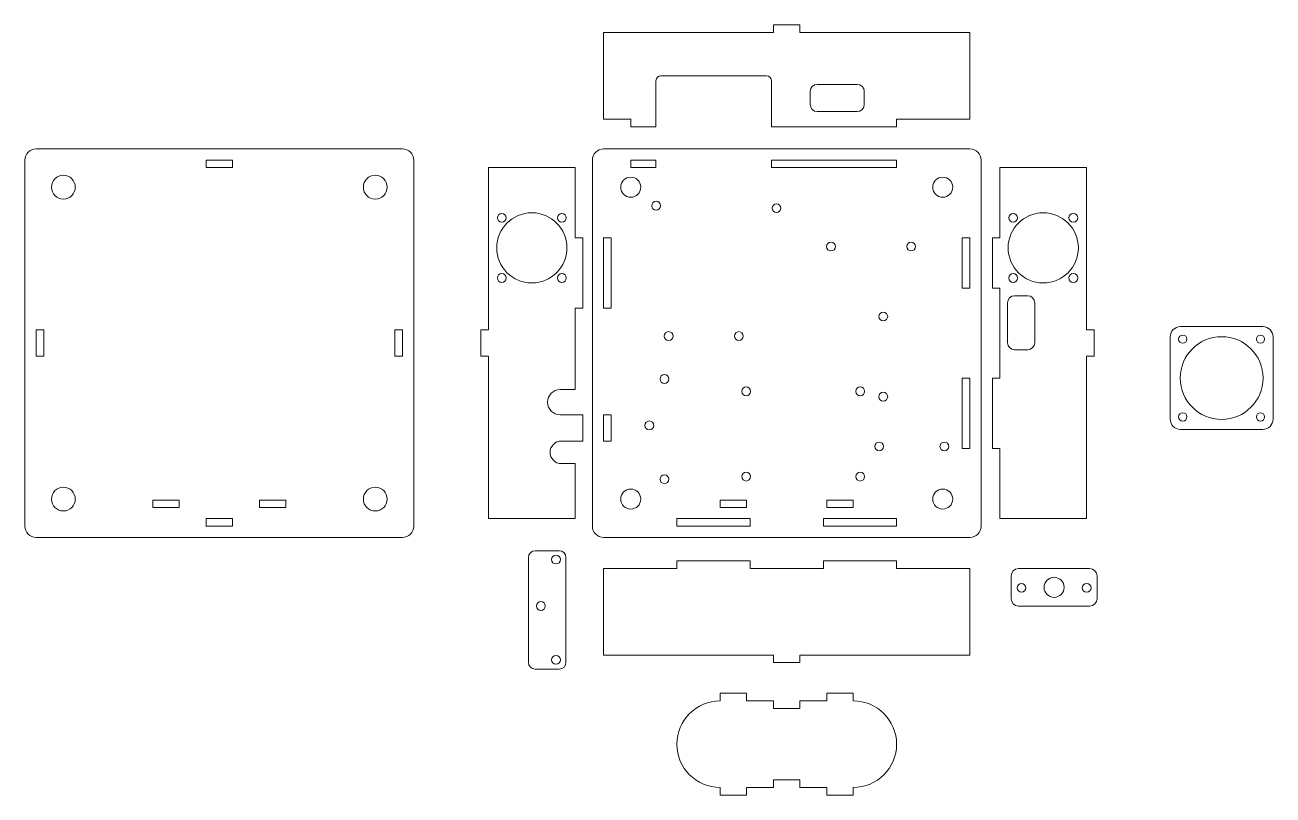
# Model space of a CAD drawing. Header units: millimetres. Extents: x -249 to 249, y -154 to 154.
import ezdxf

# ---------------------------------------------------------------- set-up
doc = ezdxf.new("R2010")
doc.units = ezdxf.units.MM
doc.header["$MEASUREMENT"] = 0
doc.layers.add('layer 1', color=7, linetype='Continuous')

msp = doc.modelspace()

# ---------------------------------------------------------------- linework, layer by layer
at = {"layer": 'layer 1', "lineweight": 18}
for points, knots in [([(49.6687, 150.5672), (49.6687, 150.5672), (49.6687, 153.5672), (49.6687, 153.5672), (49.6687, 153.5672), (49.6687, 153.5672), (60.1687, 153.5672), (60.1687, 153.5672), (60.1687, 153.5672), (60.1687, 153.5672), (60.1687, 150.5672), (60.1687, 150.5672), (60.1687, 150.5672), (60.1687, 150.5672), (127.9187, 150.5672), (127.9187, 150.5672), (127.9187, 150.5672), (127.9187, 150.5672), (127.9187, 116.0007), (127.9187, 116.0007), (127.9187, 116.0007), (127.9187, 116.0007), (98.7187, 116.0007), (98.7187, 116.0007), (98.7187, 116.0007), (98.7187, 116.0007), (98.7187, 113.0007), (98.7187, 113.0007), (98.7187, 113.0007), (98.7187, 113.0007), (48.8219, 113.0007), (48.8219, 113.0007), (48.8219, 113.0007), (48.8219, 113.0007), (48.8219, 116.0007), (48.8219, 116.0007), (48.8219, 116.0007), (48.8219, 116.0007), (48.8219, 131.3154), (48.8219, 131.3154), (48.8219, 131.3154), (48.8219, 132.4151), (47.922, 133.3153), (46.822, 133.3153), (46.822, 133.3153), (46.822, 133.3153), (4.7842, 133.3153), (4.7842, 133.3153), (4.7842, 133.3153), (3.6842, 133.3153), (2.7843, 132.4154), (2.7843, 131.3154), (2.7843, 131.3154), (2.7843, 131.3154), (2.7843, 116.0007), (2.7843, 116.0007), (2.7843, 116.0007), (2.7843, 116.0007), (2.7843, 113.0007), (2.7843, 113.0007), (2.7843, 113.0007), (2.7843, 113.0007), (-7.2759, 113.0007), (-7.2759, 113.0007), (-7.2759, 113.0007), (-7.2759, 113.0007), (-7.2759, 116.0007), (-7.2759, 116.0007), (-7.2759, 116.0007), (-7.2759, 116.0007), (-18.0813, 116.0007), (-18.0813, 116.0007), (-18.0813, 116.0007), (-18.0813, 116.0007), (-18.0813, 150.5672), (-18.0813, 150.5672), (-18.0813, 150.5672), (-18.0813, 150.5672), (49.6687, 150.5672), (49.6687, 150.5672)], [0, 0, 0, 0, 0.04761905, 0.04761905, 0.04761905, 0.04761905, 0.0952381, 0.0952381, 0.0952381, 0.0952381, 0.14285714, 0.14285714, 0.14285714, 0.14285714, 0.19047619, 0.19047619, 0.19047619, 0.19047619, 0.23809524, 0.23809524, 0.23809524, 0.23809524, 0.28571429, 0.28571429, 0.28571429, 0.28571429, 0.33333333, 0.33333333, 0.33333333, 0.33333333, 0.38095238, 0.38095238, 0.38095238, 0.38095238, 0.42857143, 0.42857143, 0.42857143, 0.42857143, 0.47619048, 0.47619048, 0.47619048, 0.47619048, 0.52380952, 0.52380952, 0.52380952, 0.52380952, 0.57142857, 0.57142857, 0.57142857, 0.57142857, 0.61904762, 0.61904762, 0.61904762, 0.61904762, 0.66666667, 0.66666667, 0.66666667, 0.66666667, 0.71428571, 0.71428571, 0.71428571, 0.71428571, 0.76190476, 0.76190476, 0.76190476, 0.76190476, 0.80952381, 0.80952381, 0.80952381, 0.80952381, 0.85714286, 0.85714286, 0.85714286, 0.85714286, 0.9047619, 0.9047619, 0.9047619, 0.9047619, 1, 1, 1, 1]), ([(67.0834, 129.8776), (67.0834, 129.8776), (83.0324, 129.8776), (83.0324, 129.8776), (83.0324, 129.8776), (84.5643, 129.8776), (85.8175, 128.6244), (85.8175, 127.0926), (85.8175, 127.0926), (85.8175, 127.0926), (85.8175, 121.8142), (85.8175, 121.8142), (85.8175, 121.8142), (85.8175, 120.2824), (84.5643, 119.0292), (83.0324, 119.0292), (83.0324, 119.0292), (83.0324, 119.0292), (67.0834, 119.0292), (67.0834, 119.0292), (67.0834, 119.0292), (65.5515, 119.0292), (64.2983, 120.2824), (64.2983, 121.8142), (64.2983, 121.8142), (64.2983, 121.8142), (64.2983, 127.0926), (64.2983, 127.0926), (64.2983, 127.0926), (64.2983, 128.6244), (65.5515, 129.8776), (67.0834, 129.8776)], [0, 0, 0, 0, 0.11111111, 0.11111111, 0.11111111, 0.11111111, 0.22222222, 0.22222222, 0.22222222, 0.22222222, 0.33333333, 0.33333333, 0.33333333, 0.33333333, 0.44444444, 0.44444444, 0.44444444, 0.44444444, 0.55555556, 0.55555556, 0.55555556, 0.55555556, 0.66666667, 0.66666667, 0.66666667, 0.66666667, 0.77777778, 0.77777778, 0.77777778, 0.77777778, 1, 1, 1, 1]), ([(-244.3319, 104.1658), (-244.3319, 104.1658), (-98.3317, 104.1658), (-98.3317, 104.1658), (-98.3317, 104.1658), (-95.8567, 104.1658), (-93.8318, 102.1409), (-93.8318, 99.6659), (-93.8318, 99.6659), (-93.8318, 39.0612), (-93.8318, 15.933), (-93.8318, -46.3343), (-93.8318, -46.3343), (-93.8318, -48.8093), (-95.8567, -50.8342), (-98.3317, -50.8342), (-98.3317, -50.8342), (-98.3317, -50.8342), (-244.3319, -50.8342), (-244.3319, -50.8342), (-244.3319, -50.8342), (-246.8069, -50.8342), (-248.8318, -48.8093), (-248.8318, -46.3343), (-248.8318, -46.3343), (-248.8318, -46.3343), (-248.8318, 99.6659), (-248.8318, 99.6659), (-248.8318, 99.6659), (-248.8318, 102.1409), (-246.8069, 104.1658), (-244.3319, 104.1658)], [0, 0, 0, 0, 0.11111111, 0.11111111, 0.11111111, 0.11111111, 0.22222222, 0.22222222, 0.22222222, 0.22222222, 0.33333333, 0.33333333, 0.33333333, 0.33333333, 0.44444444, 0.44444444, 0.44444444, 0.44444444, 0.55555556, 0.55555556, 0.55555556, 0.55555556, 0.66666667, 0.66666667, 0.66666667, 0.66666667, 0.77777778, 0.77777778, 0.77777778, 0.77777778, 1, 1, 1, 1]), ([(-176.5818, 99.6658), (-176.5818, 99.6658), (-166.0818, 99.6658), (-166.0818, 99.6658), (-166.0818, 99.6658), (-166.0818, 99.6658), (-166.0818, 96.6658), (-166.0818, 96.6658), (-166.0818, 96.6658), (-166.0818, 96.6658), (-176.5818, 96.6658), (-176.5818, 96.6658), (-176.5818, 96.6658), (-176.5818, 96.6658), (-176.5818, 99.6658), (-176.5818, 99.6658)], [0, 0, 0, 0, 0.2, 0.2, 0.2, 0.2, 0.4, 0.4, 0.4, 0.4, 0.6, 0.6, 0.6, 0.6, 1, 1, 1, 1]), ([(-64.0086, -43.3342), (-64.0086, -43.3342), (-64.0086, 21.4158), (-64.0086, 21.4158), (-64.0086, 21.4158), (-64.0086, 21.4158), (-67.0086, 21.4158), (-67.0086, 21.4158), (-67.0086, 21.4158), (-67.0086, 21.4158), (-67.0086, 31.9158), (-67.0086, 31.9158), (-67.0086, 31.9158), (-67.0086, 31.9158), (-64.0086, 31.9158), (-64.0086, 31.9158), (-64.0086, 31.9158), (-64.0086, 31.9158), (-64.0086, 96.6658), (-64.0086, 96.6658), (-64.0086, 96.6658), (-64.0086, 96.6658), (-29.4421, 96.6658), (-29.4421, 96.6658), (-29.4421, 96.6658), (-29.4421, 96.6658), (-29.4421, 68.6658), (-29.4421, 68.6658), (-29.4421, 68.6658), (-29.4421, 68.6658), (-26.4421, 68.6658), (-26.4421, 68.6658), (-26.4421, 68.6658), (-26.4421, 68.6658), (-26.4421, 40.6658), (-26.4421, 40.6658), (-26.4421, 40.6658), (-26.4421, 40.6658), (-29.4421, 40.6658), (-29.4421, 40.6658), (-29.4421, 40.6658), (-29.4421, 40.6658), (-29.4421, 8.1172), (-29.4421, 8.1172), (-29.4421, 8.1172), (-29.4421, 8.1172), (-35.442, 8.1172), (-35.442, 8.1172), (-35.442, 8.1172), (-38.1921, 8.1172), (-40.4421, 5.8672), (-40.4421, 3.1172), (-40.4421, 3.1172), (-40.4421, 3.1172), (-40.4421, 3.1172), (-40.4421, 3.1172), (-40.4421, 3.1172), (-40.4421, 0.3672), (-38.192, -1.8828), (-35.442, -1.8828), (-35.442, -1.8828), (-35.442, -1.8828), (-29.4421, -1.8828), (-29.4421, -1.8828), (-29.4421, -1.8828), (-29.4421, -1.8828), (-26.4421, -1.8828), (-26.4421, -1.8828), (-26.4421, -1.8828), (-26.4421, -1.8828), (-26.4421, -12.3828), (-26.4421, -12.3828), (-26.4421, -12.3828), (-26.4421, -12.3828), (-29.4421, -12.3828), (-29.4421, -12.3828), (-29.4421, -12.3828), (-29.4421, -12.3828), (-34.9422, -12.3828), (-34.9422, -12.3828), (-34.9422, -12.3828), (-37.4171, -12.3828), (-39.4421, -14.4077), (-39.4421, -16.8827), (-39.4421, -16.8827), (-39.4421, -16.8827), (-39.4421, -16.8829), (-39.4421, -16.8829), (-39.4421, -16.8829), (-39.4421, -19.3579), (-37.417, -21.3828), (-34.9422, -21.3828), (-34.9422, -21.3828), (-34.9422, -21.3828), (-29.4421, -21.3828), (-29.4421, -21.3828), (-29.4421, -21.3828), (-29.4421, -21.3828), (-29.4421, -43.3342), (-29.4421, -43.3342), (-29.4421, -43.3342), (-29.4421, -43.3342), (-64.0086, -43.3342), (-64.0086, -43.3342)], [0, 0, 0, 0, 0.03703704, 0.03703704, 0.03703704, 0.03703704, 0.07407407, 0.07407407, 0.07407407, 0.07407407, 0.11111111, 0.11111111, 0.11111111, 0.11111111, 0.14814815, 0.14814815, 0.14814815, 0.14814815, 0.18518519, 0.18518519, 0.18518519, 0.18518519, 0.22222222, 0.22222222, 0.22222222, 0.22222222, 0.25925926, 0.25925926, 0.25925926, 0.25925926, 0.2962963, 0.2962963, 0.2962963, 0.2962963, 0.33333333, 0.33333333, 0.33333333, 0.33333333, 0.37037037, 0.37037037, 0.37037037, 0.37037037, 0.40740741, 0.40740741, 0.40740741, 0.40740741, 0.44444444, 0.44444444, 0.44444444, 0.44444444, 0.48148148, 0.48148148, 0.48148148, 0.48148148, 0.51851852, 0.51851852, 0.51851852, 0.51851852, 0.55555556, 0.55555556, 0.55555556, 0.55555556, 0.59259259, 0.59259259, 0.59259259, 0.59259259, 0.62962963, 0.62962963, 0.62962963, 0.62962963, 0.66666667, 0.66666667, 0.66666667, 0.66666667, 0.7037037, 0.7037037, 0.7037037, 0.7037037, 0.74074074, 0.74074074, 0.74074074, 0.74074074, 0.77777778, 0.77777778, 0.77777778, 0.77777778, 0.81481481, 0.81481481, 0.81481481, 0.81481481, 0.85185185, 0.85185185, 0.85185185, 0.85185185, 0.88888889, 0.88888889, 0.88888889, 0.88888889, 0.92592593, 0.92592593, 0.92592593, 0.92592593, 1, 1, 1, 1]), ([(177.4809, 31.9158), (177.4809, 31.9158), (177.4809, 21.4158), (177.4809, 21.4158), (177.4809, 21.4158), (177.4809, 21.4158), (174.4809, 21.4158), (174.4809, 21.4158), (174.4809, 21.4158), (174.4809, 21.4158), (174.4809, -43.3342), (174.4809, -43.3342), (174.4809, -43.3342), (174.4809, -43.3342), (139.9144, -43.3342), (139.9144, -43.3342), (139.9144, -43.3342), (139.9144, -43.3342), (139.9144, -15.3342), (139.9144, -15.3342), (139.9144, -15.3342), (139.9144, -15.3342), (136.9144, -15.3342), (136.9144, -15.3342), (136.9144, -15.3342), (136.9144, -15.3342), (136.9144, 12.6658), (136.9144, 12.6658), (136.9144, 12.6658), (136.9144, 12.6658), (139.9144, 12.6658), (139.9144, 12.6658), (139.9144, 12.6658), (139.9144, 12.6658), (139.9144, 48.6495), (139.9144, 48.6495), (139.9144, 48.6495), (139.9144, 48.6495), (136.9144, 48.6495), (136.9144, 48.6495), (136.9144, 48.6495), (136.9144, 48.6495), (136.9144, 68.6658), (136.9144, 68.6658), (136.9144, 68.6658), (136.9144, 68.6658), (139.9144, 68.6658), (139.9144, 68.6658), (139.9144, 68.6658), (139.9144, 68.6658), (139.9144, 96.6658), (139.9144, 96.6658), (139.9144, 96.6658), (139.9144, 96.6658), (174.4809, 96.6658), (174.4809, 96.6658), (174.4809, 96.6658), (174.4809, 96.6658), (174.4809, 31.9158), (174.4809, 31.9158), (174.4809, 31.9158), (174.4809, 31.9158), (177.4809, 31.9158), (177.4809, 31.9158)], [0, 0, 0, 0, 0.05882353, 0.05882353, 0.05882353, 0.05882353, 0.11764706, 0.11764706, 0.11764706, 0.11764706, 0.17647059, 0.17647059, 0.17647059, 0.17647059, 0.23529412, 0.23529412, 0.23529412, 0.23529412, 0.29411765, 0.29411765, 0.29411765, 0.29411765, 0.35294118, 0.35294118, 0.35294118, 0.35294118, 0.41176471, 0.41176471, 0.41176471, 0.41176471, 0.47058824, 0.47058824, 0.47058824, 0.47058824, 0.52941176, 0.52941176, 0.52941176, 0.52941176, 0.58823529, 0.58823529, 0.58823529, 0.58823529, 0.64705882, 0.64705882, 0.64705882, 0.64705882, 0.70588235, 0.70588235, 0.70588235, 0.70588235, 0.76470588, 0.76470588, 0.76470588, 0.76470588, 0.82352941, 0.82352941, 0.82352941, 0.82352941, 0.88235294, 0.88235294, 0.88235294, 0.88235294, 1, 1, 1, 1]), ([(-233.5264, 84.1107), (-230.9031, 84.1106), (-228.7765, 86.2371), (-228.7765, 88.8604), (-228.7765, 88.8604), (-228.7762, 91.4839), (-230.903, 93.6104), (-233.5264, 93.6103), (-233.5264, 93.6103), (-236.1497, 93.6104), (-238.2763, 91.4838), (-238.2762, 88.8605), (-238.2762, 88.8605), (-238.2763, 86.2371), (-236.1497, 84.1106), (-233.5264, 84.1107)], [0, 0, 0, 0, 0.2, 0.2, 0.2, 0.2, 0.4, 0.4, 0.4, 0.4, 0.6, 0.6, 0.6, 0.6, 1, 1, 1, 1]), ([(-109.1372, 84.1107), (-106.5139, 84.1106), (-104.3873, 86.2371), (-104.3873, 88.8604), (-104.3873, 88.8604), (-104.387, 91.4839), (-106.5138, 93.6104), (-109.1372, 93.6103), (-109.1372, 93.6103), (-111.7605, 93.6104), (-113.8871, 91.4838), (-113.887, 88.8605), (-113.887, 88.8605), (-113.8871, 86.2371), (-111.7605, 84.1106), (-109.1372, 84.1107)], [0, 0, 0, 0, 0.2, 0.2, 0.2, 0.2, 0.4, 0.4, 0.4, 0.4, 0.6, 0.6, 0.6, 0.6, 1, 1, 1, 1]), ([(-46.7253, 78.6597), (-38.9933, 78.6597), (-32.7253, 72.3917), (-32.7253, 64.6597), (-32.7253, 64.6597), (-32.7253, 56.9277), (-38.9933, 50.6597), (-46.7253, 50.6597), (-46.7253, 50.6597), (-54.4573, 50.6597), (-60.7253, 56.9277), (-60.7253, 64.6597), (-60.7253, 64.6597), (-60.7253, 72.3917), (-54.4573, 78.6597), (-46.7253, 78.6597)], [0, 0, 0, 0, 0.2, 0.2, 0.2, 0.2, 0.4, 0.4, 0.4, 0.4, 0.6, 0.6, 0.6, 0.6, 1, 1, 1, 1]), ([(-58.7253, 78.4097), (-59.6918, 78.4097), (-60.4753, 77.6262), (-60.4753, 76.6597), (-60.4753, 76.6597), (-60.4753, 75.6932), (-59.6918, 74.9097), (-58.7253, 74.9097), (-58.7253, 74.9097), (-57.7588, 74.9097), (-56.9753, 75.6932), (-56.9753, 76.6597), (-56.9753, 76.6597), (-56.9753, 77.6262), (-57.7588, 78.4097), (-58.7253, 78.4097)], [0, 0, 0, 0, 0.2, 0.2, 0.2, 0.2, 0.4, 0.4, 0.4, 0.4, 0.6, 0.6, 0.6, 0.6, 1, 1, 1, 1]), ([(-34.7253, 78.4097), (-35.6918, 78.4097), (-36.4753, 77.6262), (-36.4753, 76.6597), (-36.4753, 76.6597), (-36.4753, 75.6932), (-35.6918, 74.9097), (-34.7253, 74.9097), (-34.7253, 74.9097), (-33.7588, 74.9097), (-32.9753, 75.6932), (-32.9753, 76.6597), (-32.9753, 76.6597), (-32.9753, 77.6262), (-33.7588, 78.4097), (-34.7253, 78.4097)], [0, 0, 0, 0, 0.2, 0.2, 0.2, 0.2, 0.4, 0.4, 0.4, 0.4, 0.6, 0.6, 0.6, 0.6, 1, 1, 1, 1]), ([(157.1976, 78.6597), (164.9296, 78.6597), (171.1976, 72.3917), (171.1976, 64.6597), (171.1976, 64.6597), (171.1976, 56.9277), (164.9296, 50.6597), (157.1976, 50.6597), (157.1976, 50.6597), (149.4656, 50.6597), (143.1976, 56.9277), (143.1976, 64.6597), (143.1976, 64.6597), (143.1976, 72.3917), (149.4656, 78.6597), (157.1976, 78.6597)], [0, 0, 0, 0, 0.2, 0.2, 0.2, 0.2, 0.4, 0.4, 0.4, 0.4, 0.6, 0.6, 0.6, 0.6, 1, 1, 1, 1]), ([(145.1976, 78.4097), (144.2311, 78.4097), (143.4476, 77.6262), (143.4476, 76.6597), (143.4476, 76.6597), (143.4476, 75.6932), (144.2311, 74.9097), (145.1976, 74.9097), (145.1976, 74.9097), (146.1641, 74.9097), (146.9476, 75.6932), (146.9476, 76.6597), (146.9476, 76.6597), (146.9476, 77.6262), (146.1641, 78.4097), (145.1976, 78.4097)], [0, 0, 0, 0, 0.2, 0.2, 0.2, 0.2, 0.4, 0.4, 0.4, 0.4, 0.6, 0.6, 0.6, 0.6, 1, 1, 1, 1]), ([(169.1976, 78.4097), (168.2311, 78.4097), (167.4476, 77.6262), (167.4476, 76.6597), (167.4476, 76.6597), (167.4476, 75.6932), (168.2311, 74.9097), (169.1976, 74.9097), (169.1976, 74.9097), (170.1641, 74.9097), (170.9476, 75.6932), (170.9476, 76.6597), (170.9476, 76.6597), (170.9476, 77.6262), (170.1641, 78.4097), (169.1976, 78.4097)], [0, 0, 0, 0, 0.2, 0.2, 0.2, 0.2, 0.4, 0.4, 0.4, 0.4, 0.6, 0.6, 0.6, 0.6, 1, 1, 1, 1]), ([(-58.7253, 54.4097), (-59.6918, 54.4097), (-60.4753, 53.6262), (-60.4753, 52.6597), (-60.4753, 52.6597), (-60.4753, 51.6932), (-59.6918, 50.9097), (-58.7253, 50.9097), (-58.7253, 50.9097), (-57.7588, 50.9097), (-56.9753, 51.6932), (-56.9753, 52.6597), (-56.9753, 52.6597), (-56.9753, 53.6262), (-57.7588, 54.4097), (-58.7253, 54.4097)], [0, 0, 0, 0, 0.2, 0.2, 0.2, 0.2, 0.4, 0.4, 0.4, 0.4, 0.6, 0.6, 0.6, 0.6, 1, 1, 1, 1]), ([(-34.7253, 54.4097), (-35.6918, 54.4097), (-36.4753, 53.6262), (-36.4753, 52.6597), (-36.4753, 52.6597), (-36.4753, 51.6932), (-35.6918, 50.9097), (-34.7253, 50.9097), (-34.7253, 50.9097), (-33.7588, 50.9097), (-32.9753, 51.6932), (-32.9753, 52.6597), (-32.9753, 52.6597), (-32.9753, 53.6262), (-33.7588, 54.4097), (-34.7253, 54.4097)], [0, 0, 0, 0, 0.2, 0.2, 0.2, 0.2, 0.4, 0.4, 0.4, 0.4, 0.6, 0.6, 0.6, 0.6, 1, 1, 1, 1]), ([(145.1976, 54.4097), (144.2311, 54.4097), (143.4476, 53.6262), (143.4476, 52.6597), (143.4476, 52.6597), (143.4476, 51.6932), (144.2311, 50.9097), (145.1976, 50.9097), (145.1976, 50.9097), (146.1641, 50.9097), (146.9476, 51.6932), (146.9476, 52.6597), (146.9476, 52.6597), (146.9476, 53.6262), (146.1641, 54.4097), (145.1976, 54.4097)], [0, 0, 0, 0, 0.2, 0.2, 0.2, 0.2, 0.4, 0.4, 0.4, 0.4, 0.6, 0.6, 0.6, 0.6, 1, 1, 1, 1]), ([(169.1976, 54.4097), (168.2311, 54.4097), (167.4476, 53.6262), (167.4476, 52.6597), (167.4476, 52.6597), (167.4476, 51.6932), (168.2311, 50.9097), (169.1976, 50.9097), (169.1976, 50.9097), (170.1641, 50.9097), (170.9476, 51.6932), (170.9476, 52.6597), (170.9476, 52.6597), (170.9476, 53.6262), (170.1641, 54.4097), (169.1976, 54.4097)], [0, 0, 0, 0, 0.2, 0.2, 0.2, 0.2, 0.4, 0.4, 0.4, 0.4, 0.6, 0.6, 0.6, 0.6, 1, 1, 1, 1]), ([(153.7913, 42.7783), (153.7913, 42.7783), (153.7913, 26.8293), (153.7913, 26.8293), (153.7913, 26.8293), (153.7913, 25.2974), (152.5381, 24.0442), (151.0063, 24.0442), (151.0063, 24.0442), (151.0063, 24.0442), (145.7279, 24.0442), (145.7279, 24.0442), (145.7279, 24.0442), (144.1961, 24.0442), (142.9429, 25.2974), (142.9429, 26.8293), (142.9429, 26.8293), (142.9429, 26.8293), (142.9429, 42.7783), (142.9429, 42.7783), (142.9429, 42.7783), (142.9429, 44.3102), (144.1961, 45.5634), (145.7279, 45.5634), (145.7279, 45.5634), (145.7279, 45.5634), (151.0063, 45.5634), (151.0063, 45.5634), (151.0063, 45.5634), (152.5381, 45.5634), (153.7913, 44.3102), (153.7913, 42.7783)], [0, 0, 0, 0, 0.11111111, 0.11111111, 0.11111111, 0.11111111, 0.22222222, 0.22222222, 0.22222222, 0.22222222, 0.33333333, 0.33333333, 0.33333333, 0.33333333, 0.44444444, 0.44444444, 0.44444444, 0.44444444, 0.55555556, 0.55555556, 0.55555556, 0.55555556, 0.66666667, 0.66666667, 0.66666667, 0.66666667, 0.77777778, 0.77777778, 0.77777778, 0.77777778, 1, 1, 1, 1]), ([(-241.3318, 31.9158), (-241.3318, 31.9158), (-241.3318, 21.4158), (-241.3318, 21.4158), (-241.3318, 21.4158), (-241.3318, 21.4158), (-244.3318, 21.4158), (-244.3318, 21.4158), (-244.3318, 21.4158), (-244.3318, 21.4158), (-244.3318, 31.9158), (-244.3318, 31.9158), (-244.3318, 31.9158), (-244.3318, 31.9158), (-241.3318, 31.9158), (-241.3318, 31.9158)], [0, 0, 0, 0, 0.2, 0.2, 0.2, 0.2, 0.4, 0.4, 0.4, 0.4, 0.6, 0.6, 0.6, 0.6, 1, 1, 1, 1]), ([(-98.3318, 31.9158), (-98.3318, 31.9158), (-98.3318, 21.4158), (-98.3318, 21.4158), (-98.3318, 21.4158), (-98.3318, 21.4158), (-101.3318, 21.4158), (-101.3318, 21.4158), (-101.3318, 21.4158), (-101.3318, 21.4158), (-101.3318, 31.9158), (-101.3318, 31.9158), (-101.3318, 31.9158), (-101.3318, 31.9158), (-98.3318, 31.9158), (-98.3318, 31.9158)], [0, 0, 0, 0, 0.2, 0.2, 0.2, 0.2, 0.4, 0.4, 0.4, 0.4, 0.6, 0.6, 0.6, 0.6, 1, 1, 1, 1]), ([(211.8784, 33.2466), (211.8784, 33.2466), (244.7852, 33.2466), (244.7852, 33.2466), (244.7852, 33.2466), (247.0109, 33.2466), (248.8318, 31.4257), (248.8318, 29.2), (248.8318, 29.2), (248.8318, 29.2), (248.8318, -3.7068), (248.8318, -3.7068), (248.8318, -3.7068), (248.8318, -5.9325), (247.0109, -7.7534), (244.7852, -7.7534), (244.7852, -7.7534), (244.7852, -7.7534), (211.8784, -7.7534), (211.8784, -7.7534), (211.8784, -7.7534), (209.6527, -7.7534), (207.8318, -5.9325), (207.8318, -3.7068), (207.8318, -3.7068), (207.8318, -3.7068), (207.8318, 29.2), (207.8318, 29.2), (207.8318, 29.2), (207.8318, 31.4257), (209.6527, 33.2466), (211.8784, 33.2466)], [0, 0, 0, 0, 0.11111111, 0.11111111, 0.11111111, 0.11111111, 0.22222222, 0.22222222, 0.22222222, 0.22222222, 0.33333333, 0.33333333, 0.33333333, 0.33333333, 0.44444444, 0.44444444, 0.44444444, 0.44444444, 0.55555556, 0.55555556, 0.55555556, 0.55555556, 0.66666667, 0.66666667, 0.66666667, 0.66666667, 0.77777778, 0.77777778, 0.77777778, 0.77777778, 1, 1, 1, 1]), ([(212.8319, 26.5966), (213.7433, 26.5966), (214.4819, 27.3352), (214.4819, 28.2466), (214.4819, 28.2466), (214.4819, 29.1581), (213.7434, 29.8966), (212.8319, 29.8966), (212.8319, 29.8966), (211.9205, 29.8966), (211.1819, 29.158), (211.1819, 28.2466), (211.1819, 28.2466), (211.1819, 27.3352), (211.9205, 26.5966), (212.8319, 26.5966)], [0, 0, 0, 0, 0.2, 0.2, 0.2, 0.2, 0.4, 0.4, 0.4, 0.4, 0.6, 0.6, 0.6, 0.6, 1, 1, 1, 1]), ([(243.8319, 26.5966), (244.7434, 26.5966), (245.4819, 27.3351), (245.4819, 28.2466), (245.4819, 28.2466), (245.4819, 29.1581), (244.7434, 29.8966), (243.8319, 29.8966), (243.8319, 29.8966), (242.9206, 29.8966), (242.1819, 29.1579), (242.1819, 28.2466), (242.1819, 28.2466), (242.1819, 27.3352), (242.9205, 26.5966), (243.8319, 26.5966)], [0, 0, 0, 0, 0.2, 0.2, 0.2, 0.2, 0.4, 0.4, 0.4, 0.4, 0.6, 0.6, 0.6, 0.6, 1, 1, 1, 1]), ([(228.3319, 29.2465), (237.4447, 29.2465), (244.8318, 21.8593), (244.8318, 12.7465), (244.8318, 12.7465), (244.8319, 3.6337), (237.4446, -3.7535), (228.3318, -3.7535), (228.3318, -3.7535), (219.2191, -3.7535), (211.8318, 3.6337), (211.8319, 12.7465), (211.8319, 12.7465), (211.8319, 21.8593), (219.2191, 29.2466), (228.3319, 29.2465)], [0, 0, 0, 0, 0.2, 0.2, 0.2, 0.2, 0.4, 0.4, 0.4, 0.4, 0.6, 0.6, 0.6, 0.6, 1, 1, 1, 1]), ([(212.832, -4.4034), (213.7434, -4.4034), (214.4819, -3.6648), (214.4819, -2.7534), (214.4819, -2.7534), (214.4819, -1.842), (213.7434, -1.1034), (212.8319, -1.1034), (212.8319, -1.1034), (211.9205, -1.1034), (211.1819, -1.842), (211.1819, -2.7534), (211.1819, -2.7534), (211.1819, -3.6649), (211.9206, -4.4034), (212.832, -4.4034)], [0, 0, 0, 0, 0.2, 0.2, 0.2, 0.2, 0.4, 0.4, 0.4, 0.4, 0.6, 0.6, 0.6, 0.6, 1, 1, 1, 1]), ([(243.832, -4.4034), (244.7434, -4.4034), (245.4819, -3.6648), (245.4819, -2.7534), (245.4819, -2.7534), (245.4819, -1.842), (244.7434, -1.1034), (243.8319, -1.1034), (243.8319, -1.1034), (242.9206, -1.1034), (242.1819, -1.8421), (242.1819, -2.7534), (242.1819, -2.7534), (242.1819, -3.6648), (242.9205, -4.4034), (243.832, -4.4034)], [0, 0, 0, 0, 0.2, 0.2, 0.2, 0.2, 0.4, 0.4, 0.4, 0.4, 0.6, 0.6, 0.6, 0.6, 1, 1, 1, 1]), ([(-233.5264, -40.2787), (-230.9031, -40.2788), (-228.7765, -38.1523), (-228.7765, -35.529), (-228.7765, -35.529), (-228.7762, -32.9055), (-230.903, -30.779), (-233.5264, -30.7791), (-233.5264, -30.7791), (-236.1497, -30.779), (-238.2763, -32.9056), (-238.2762, -35.5289), (-238.2762, -35.5289), (-238.2763, -38.1523), (-236.1497, -40.2788), (-233.5264, -40.2787)], [0, 0, 0, 0, 0.2, 0.2, 0.2, 0.2, 0.4, 0.4, 0.4, 0.4, 0.6, 0.6, 0.6, 0.6, 1, 1, 1, 1]), ([(-109.1372, -40.2787), (-106.5139, -40.2788), (-104.3873, -38.1523), (-104.3873, -35.529), (-104.3873, -35.529), (-104.387, -32.9055), (-106.5138, -30.779), (-109.1372, -30.7791), (-109.1372, -30.7791), (-111.7605, -30.779), (-113.8871, -32.9056), (-113.887, -35.5289), (-113.887, -35.5289), (-113.8871, -38.1523), (-111.7605, -40.2788), (-109.1372, -40.2787)], [0, 0, 0, 0, 0.2, 0.2, 0.2, 0.2, 0.4, 0.4, 0.4, 0.4, 0.6, 0.6, 0.6, 0.6, 1, 1, 1, 1]), ([(-187.3486, -38.9342), (-187.3486, -38.9342), (-197.8486, -38.9342), (-197.8486, -38.9342), (-197.8486, -38.9342), (-197.8486, -38.9342), (-197.8486, -35.9342), (-197.8486, -35.9342), (-197.8486, -35.9342), (-197.8486, -35.9342), (-187.3486, -35.9342), (-187.3486, -35.9342), (-187.3486, -35.9342), (-187.3486, -35.9342), (-187.3486, -38.9342), (-187.3486, -38.9342)], [0, 0, 0, 0, 0.2, 0.2, 0.2, 0.2, 0.4, 0.4, 0.4, 0.4, 0.6, 0.6, 0.6, 0.6, 1, 1, 1, 1]), ([(-144.815, -38.9342), (-144.815, -38.9342), (-155.315, -38.9342), (-155.315, -38.9342), (-155.315, -38.9342), (-155.315, -38.9342), (-155.315, -35.9342), (-155.315, -35.9342), (-155.315, -35.9342), (-155.315, -35.9342), (-144.815, -35.9342), (-144.815, -35.9342), (-144.815, -35.9342), (-144.815, -35.9342), (-144.815, -38.9342), (-144.815, -38.9342)], [0, 0, 0, 0, 0.2, 0.2, 0.2, 0.2, 0.4, 0.4, 0.4, 0.4, 0.6, 0.6, 0.6, 0.6, 1, 1, 1, 1]), ([(-176.5818, -43.3342), (-176.5818, -43.3342), (-166.0818, -43.3342), (-166.0818, -43.3342), (-166.0818, -43.3342), (-166.0818, -43.3342), (-166.0818, -46.3342), (-166.0818, -46.3342), (-166.0818, -46.3342), (-166.0818, -46.3342), (-176.5818, -46.3342), (-176.5818, -46.3342), (-176.5818, -46.3342), (-176.5818, -46.3342), (-176.5818, -43.3342), (-176.5818, -43.3342)], [0, 0, 0, 0, 0.2, 0.2, 0.2, 0.2, 0.4, 0.4, 0.4, 0.4, 0.6, 0.6, 0.6, 0.6, 1, 1, 1, 1]), ([(-18.0813, -97.7606), (-18.0813, -97.7606), (49.6687, -97.7606), (49.6687, -97.7606), (49.6687, -97.7606), (49.6687, -97.7606), (49.6687, -100.7606), (49.6687, -100.7606), (49.6687, -100.7606), (49.6687, -100.7606), (60.1687, -100.7606), (60.1687, -100.7606), (60.1687, -100.7606), (60.1687, -100.7606), (60.1687, -97.7606), (60.1687, -97.7606), (60.1687, -97.7606), (60.1687, -97.7606), (127.9187, -97.7606), (127.9187, -97.7606), (127.9187, -97.7606), (127.9187, -97.7606), (127.9187, -63.1941), (127.9187, -63.1941), (127.9187, -63.1941), (127.9187, -63.1941), (98.7187, -63.1941), (98.7187, -63.1941), (98.7187, -63.1941), (98.7187, -63.1941), (98.7187, -60.1941), (98.7187, -60.1941), (98.7187, -60.1941), (98.7187, -60.1941), (69.5187, -60.1941), (69.5187, -60.1941), (69.5187, -60.1941), (69.5187, -60.1941), (69.5187, -63.1941), (69.5187, -63.1941), (69.5187, -63.1941), (69.5187, -63.1941), (40.3187, -63.1941), (40.3187, -63.1941), (40.3187, -63.1941), (40.3187, -63.1941), (40.3187, -60.1941), (40.3187, -60.1941), (40.3187, -60.1941), (40.3187, -60.1941), (11.1187, -60.1941), (11.1187, -60.1941), (11.1187, -60.1941), (11.1187, -60.1941), (11.1187, -63.1941), (11.1187, -63.1941), (11.1187, -63.1941), (11.1187, -63.1941), (-18.0813, -63.1941), (-18.0813, -63.1941), (-18.0813, -63.1941), (-18.0813, -63.1941), (-18.0813, -97.7606), (-18.0813, -97.7606)], [0, 0, 0, 0, 0.05882353, 0.05882353, 0.05882353, 0.05882353, 0.11764706, 0.11764706, 0.11764706, 0.11764706, 0.17647059, 0.17647059, 0.17647059, 0.17647059, 0.23529412, 0.23529412, 0.23529412, 0.23529412, 0.29411765, 0.29411765, 0.29411765, 0.29411765, 0.35294118, 0.35294118, 0.35294118, 0.35294118, 0.41176471, 0.41176471, 0.41176471, 0.41176471, 0.47058824, 0.47058824, 0.47058824, 0.47058824, 0.52941176, 0.52941176, 0.52941176, 0.52941176, 0.58823529, 0.58823529, 0.58823529, 0.58823529, 0.64705882, 0.64705882, 0.64705882, 0.64705882, 0.70588235, 0.70588235, 0.70588235, 0.70588235, 0.76470588, 0.76470588, 0.76470588, 0.76470588, 0.82352941, 0.82352941, 0.82352941, 0.82352941, 0.88235294, 0.88235294, 0.88235294, 0.88235294, 1, 1, 1, 1]), ([(147.3464, -63.2295), (147.3464, -63.2295), (175.7108, -63.2295), (175.7108, -63.2295), (175.7108, -63.2295), (177.3334, -63.2295), (178.6607, -64.5569), (178.6607, -66.1794), (178.6607, -66.1794), (178.6607, -66.1794), (178.6607, -75.2797), (178.6607, -75.2797), (178.6607, -75.2797), (178.6607, -76.9022), (177.3334, -78.2295), (175.7108, -78.2295), (175.7108, -78.2295), (175.7108, -78.2295), (147.3464, -78.2295), (147.3464, -78.2295), (147.3464, -78.2295), (145.7238, -78.2295), (144.3965, -76.9022), (144.3965, -75.2797), (144.3965, -75.2797), (144.3965, -75.2797), (144.3965, -66.1794), (144.3965, -66.1794), (144.3965, -66.1794), (144.3965, -64.5569), (145.7238, -63.2295), (147.3464, -63.2295)], [0, 0, 0, 0, 0.11111111, 0.11111111, 0.11111111, 0.11111111, 0.22222222, 0.22222222, 0.22222222, 0.22222222, 0.33333333, 0.33333333, 0.33333333, 0.33333333, 0.44444444, 0.44444444, 0.44444444, 0.44444444, 0.55555556, 0.55555556, 0.55555556, 0.55555556, 0.66666667, 0.66666667, 0.66666667, 0.66666667, 0.77777778, 0.77777778, 0.77777778, 0.77777778, 1, 1, 1, 1]), ([(148.5309, -69.1939), (147.5644, -69.1939), (146.7809, -69.9774), (146.7809, -70.9439), (146.7809, -70.9439), (146.7809, -71.9104), (147.5644, -72.6939), (148.5309, -72.6939), (148.5309, -72.6939), (149.4974, -72.6939), (150.2809, -71.9104), (150.2809, -70.9439), (150.2809, -70.9439), (150.2809, -69.9774), (149.4974, -69.1939), (148.5309, -69.1939)], [0, 0, 0, 0, 0.2, 0.2, 0.2, 0.2, 0.4, 0.4, 0.4, 0.4, 0.6, 0.6, 0.6, 0.6, 1, 1, 1, 1]), ([(161.5287, -66.7295), (163.7379, -66.7295), (165.5287, -68.5203), (165.5287, -70.7295), (165.5287, -70.7295), (165.5287, -72.9387), (163.7379, -74.7295), (161.5287, -74.7295), (161.5287, -74.7295), (159.3195, -74.7295), (157.5287, -72.9387), (157.5287, -70.7295), (157.5287, -70.7295), (157.5287, -68.5203), (159.3195, -66.7295), (161.5287, -66.7295)], [0, 0, 0, 0, 0.2, 0.2, 0.2, 0.2, 0.4, 0.4, 0.4, 0.4, 0.6, 0.6, 0.6, 0.6, 1, 1, 1, 1]), ([(174.5263, -69.1939), (173.5598, -69.1939), (172.7763, -69.9774), (172.7763, -70.9439), (172.7763, -70.9439), (172.7763, -71.9104), (173.5598, -72.6939), (174.5263, -72.6939), (174.5263, -72.6939), (175.4928, -72.6939), (176.2763, -71.9104), (176.2763, -70.9439), (176.2763, -70.9439), (176.2763, -69.9774), (175.4928, -69.1939), (174.5263, -69.1939)], [0, 0, 0, 0, 0.2, 0.2, 0.2, 0.2, 0.4, 0.4, 0.4, 0.4, 0.6, 0.6, 0.6, 0.6, 1, 1, 1, 1]), ([(38.9019, -150.5672), (38.9019, -150.5672), (49.6687, -150.5672), (49.6687, -150.5672), (49.6687, -150.5672), (49.6687, -150.5672), (49.6687, -147.5672), (49.6687, -147.5672), (49.6687, -147.5672), (49.6687, -147.5672), (60.1687, -147.5672), (60.1687, -147.5672), (60.1687, -147.5672), (60.1687, -147.5672), (60.1687, -150.5672), (60.1687, -150.5672), (60.1687, -150.5672), (60.1687, -150.5672), (70.9355, -150.5672), (70.9355, -150.5672), (70.9355, -150.5672), (70.9355, -150.5672), (70.9355, -153.5672), (70.9355, -153.5672), (70.9355, -153.5672), (70.9355, -153.5672), (81.4355, -153.5672), (81.4355, -153.5672), (81.4355, -153.5672), (81.4355, -153.5672), (81.4355, -150.5672), (81.4355, -150.5672), (81.4355, -150.5672), (90.9412, -150.5672), (98.7187, -142.7898), (98.7187, -133.284), (98.7187, -133.284), (98.7187, -123.7782), (90.9413, -116.0007), (81.4355, -116.0007), (81.4355, -116.0007), (81.4355, -116.0007), (81.4355, -113.0007), (81.4355, -113.0007), (81.4355, -113.0007), (81.4355, -113.0007), (70.9355, -113.0007), (70.9355, -113.0007), (70.9355, -113.0007), (70.9355, -113.0007), (70.9355, -116.0007), (70.9355, -116.0007), (70.9355, -116.0007), (70.9355, -116.0007), (60.1687, -116.0007), (60.1687, -116.0007), (60.1687, -116.0007), (60.1687, -116.0007), (60.1687, -119.0006), (60.1687, -119.0006), (60.1687, -119.0006), (60.1687, -119.0006), (49.6687, -119.0006), (49.6687, -119.0006), (49.6687, -119.0006), (49.6687, -119.0006), (49.6687, -116.0007), (49.6687, -116.0007), (49.6687, -116.0007), (49.6687, -116.0007), (38.9019, -116.0007), (38.9019, -116.0007), (38.9019, -116.0007), (38.9019, -116.0007), (38.9019, -113.0007), (38.9019, -113.0007), (38.9019, -113.0007), (38.9019, -113.0007), (28.4019, -113.0007), (28.4019, -113.0007), (28.4019, -113.0007), (28.4019, -113.0007), (28.4019, -116.0007), (28.4019, -116.0007), (28.4019, -116.0007), (18.896, -116.0007), (11.1187, -123.7781), (11.1187, -133.2839), (11.1187, -133.2839), (11.1187, -142.7898), (18.896, -150.5672), (28.4019, -150.5672), (28.4019, -150.5672), (28.4019, -150.5672), (28.4019, -153.5672), (28.4019, -153.5672), (28.4019, -153.5672), (28.4019, -153.5672), (38.9019, -153.5672), (38.9019, -153.5672), (38.9019, -153.5672), (38.9019, -153.5672), (38.9019, -150.5672), (38.9019, -150.5672)], [0, 0, 0, 0, 0.03703704, 0.03703704, 0.03703704, 0.03703704, 0.07407407, 0.07407407, 0.07407407, 0.07407407, 0.11111111, 0.11111111, 0.11111111, 0.11111111, 0.14814815, 0.14814815, 0.14814815, 0.14814815, 0.18518519, 0.18518519, 0.18518519, 0.18518519, 0.22222222, 0.22222222, 0.22222222, 0.22222222, 0.25925926, 0.25925926, 0.25925926, 0.25925926, 0.2962963, 0.2962963, 0.2962963, 0.2962963, 0.33333333, 0.33333333, 0.33333333, 0.33333333, 0.37037037, 0.37037037, 0.37037037, 0.37037037, 0.40740741, 0.40740741, 0.40740741, 0.40740741, 0.44444444, 0.44444444, 0.44444444, 0.44444444, 0.48148148, 0.48148148, 0.48148148, 0.48148148, 0.51851852, 0.51851852, 0.51851852, 0.51851852, 0.55555556, 0.55555556, 0.55555556, 0.55555556, 0.59259259, 0.59259259, 0.59259259, 0.59259259, 0.62962963, 0.62962963, 0.62962963, 0.62962963, 0.66666667, 0.66666667, 0.66666667, 0.66666667, 0.7037037, 0.7037037, 0.7037037, 0.7037037, 0.74074074, 0.74074074, 0.74074074, 0.74074074, 0.77777778, 0.77777778, 0.77777778, 0.77777778, 0.81481481, 0.81481481, 0.81481481, 0.81481481, 0.85185185, 0.85185185, 0.85185185, 0.85185185, 0.88888889, 0.88888889, 0.88888889, 0.88888889, 0.92592593, 0.92592593, 0.92592593, 0.92592593, 1, 1, 1, 1])]:
    msp.add_open_spline(points, degree=3, knots=knots, dxfattribs=at)
at = {"layer": 'layer 1', "color": 250, "lineweight": 9}
for points, knots in [([(-18.0814, 104.1658), (-18.0814, 104.1658), (127.9188, 104.1658), (127.9188, 104.1658), (127.9188, 104.1658), (130.3938, 104.1658), (132.4187, 102.1409), (132.4187, 99.6659), (132.4187, 99.6659), (132.4187, 32.8837), (132.4187, 22.9101), (132.4187, -46.3343), (132.4187, -46.3343), (132.4187, -48.8093), (130.3938, -50.8342), (127.9188, -50.8342), (127.9188, -50.8342), (127.9188, -50.8342), (-18.0814, -50.8342), (-18.0814, -50.8342), (-18.0814, -50.8342), (-20.5564, -50.8342), (-22.5813, -48.8093), (-22.5813, -46.3343), (-22.5813, -46.3343), (-22.5813, -46.3343), (-22.5813, 99.6659), (-22.5813, 99.6659), (-22.5813, 99.6659), (-22.5813, 102.1409), (-20.5564, 104.1658), (-18.0814, 104.1658)], [0, 0, 0, 0, 0.11111111, 0.11111111, 0.11111111, 0.11111111, 0.22222222, 0.22222222, 0.22222222, 0.22222222, 0.33333333, 0.33333333, 0.33333333, 0.33333333, 0.44444444, 0.44444444, 0.44444444, 0.44444444, 0.55555556, 0.55555556, 0.55555556, 0.55555556, 0.66666667, 0.66666667, 0.66666667, 0.66666667, 0.77777778, 0.77777778, 0.77777778, 0.77777778, 1, 1, 1, 1]), ([(2.7843, 99.6658), (2.7843, 99.6658), (-7.2759, 99.6658), (-7.2759, 99.6658), (-7.2759, 99.6658), (-7.2759, 99.6658), (-7.2759, 96.6658), (-7.2759, 96.6658), (-7.2759, 96.6658), (-7.2759, 96.6658), (2.7843, 96.6658), (2.7843, 96.6658), (2.7843, 96.6658), (2.7843, 96.6658), (2.7843, 99.6658), (2.7843, 99.6658)], [0, 0, 0, 0, 0.2, 0.2, 0.2, 0.2, 0.4, 0.4, 0.4, 0.4, 0.6, 0.6, 0.6, 0.6, 1, 1, 1, 1]), ([(98.7187, 99.6658), (98.7187, 99.6658), (48.8219, 99.6658), (48.8219, 99.6658), (48.8219, 99.6658), (48.8219, 99.6658), (48.8219, 96.6658), (48.8219, 96.6658), (48.8219, 96.6658), (48.8219, 96.6658), (98.7187, 96.6658), (98.7187, 96.6658), (98.7187, 96.6658), (98.7187, 96.6658), (98.7187, 99.6658), (98.7187, 99.6658)], [0, 0, 0, 0, 0.2, 0.2, 0.2, 0.2, 0.4, 0.4, 0.4, 0.4, 0.6, 0.6, 0.6, 0.6, 1, 1, 1, 1]), ([(-7.2759, 84.8607), (-5.0669, 84.8605), (-3.276, 86.6513), (-3.276, 88.8604), (-3.276, 88.8604), (-3.2759, 91.0697), (-5.0668, 92.8605), (-7.2759, 92.8603), (-7.2759, 92.8603), (-9.485, 92.8605), (-11.2759, 91.0695), (-11.2757, 88.8605), (-11.2757, 88.8605), (-11.2759, 86.6513), (-9.485, 84.8605), (-7.2759, 84.8607)], [0, 0, 0, 0, 0.2, 0.2, 0.2, 0.2, 0.4, 0.4, 0.4, 0.4, 0.6, 0.6, 0.6, 0.6, 1, 1, 1, 1]), ([(117.1133, 84.8607), (119.3223, 84.8605), (121.1132, 86.6513), (121.1132, 88.8604), (121.1132, 88.8604), (121.1133, 91.0697), (119.3224, 92.8605), (117.1133, 92.8603), (117.1133, 92.8603), (114.9042, 92.8605), (113.1133, 91.0695), (113.1135, 88.8605), (113.1135, 88.8605), (113.1133, 86.6513), (114.9042, 84.8605), (117.1133, 84.8607)], [0, 0, 0, 0, 0.2, 0.2, 0.2, 0.2, 0.4, 0.4, 0.4, 0.4, 0.6, 0.6, 0.6, 0.6, 1, 1, 1, 1]), ([(4.5761, 81.4933), (4.5761, 82.4598), (3.7926, 83.2433), (2.8261, 83.2433), (2.8261, 83.2433), (1.8596, 83.2433), (1.0761, 82.4598), (1.0761, 81.4933), (1.0761, 81.4933), (1.0761, 80.5268), (1.8596, 79.7433), (2.8261, 79.7433), (2.8261, 79.7433), (3.7926, 79.7433), (4.5761, 80.5268), (4.5761, 81.4933)], [0, 0, 0, 0, 0.2, 0.2, 0.2, 0.2, 0.4, 0.4, 0.4, 0.4, 0.6, 0.6, 0.6, 0.6, 1, 1, 1, 1]), ([(52.576, 80.4933), (52.576, 81.4598), (51.7925, 82.2433), (50.826, 82.2433), (50.826, 82.2433), (49.8595, 82.2433), (49.076, 81.4598), (49.076, 80.4933), (49.076, 80.4933), (49.076, 79.5268), (49.8595, 78.7433), (50.826, 78.7433), (50.826, 78.7433), (51.7925, 78.7433), (52.576, 79.5268), (52.576, 80.4933)], [0, 0, 0, 0, 0.2, 0.2, 0.2, 0.2, 0.4, 0.4, 0.4, 0.4, 0.6, 0.6, 0.6, 0.6, 1, 1, 1, 1]), ([(-18.0813, 68.6658), (-18.0813, 68.6658), (-18.0813, 40.6658), (-18.0813, 40.6658), (-18.0813, 40.6658), (-18.0813, 40.6658), (-15.0813, 40.6658), (-15.0813, 40.6658), (-15.0813, 40.6658), (-15.0813, 40.6658), (-15.0813, 68.6658), (-15.0813, 68.6658), (-15.0813, 68.6658), (-15.0813, 68.6658), (-18.0813, 68.6658), (-18.0813, 68.6658)], [0, 0, 0, 0, 0.2, 0.2, 0.2, 0.2, 0.4, 0.4, 0.4, 0.4, 0.6, 0.6, 0.6, 0.6, 1, 1, 1, 1]), ([(70.8079, 65.1658), (70.8079, 66.1323), (71.5914, 66.9158), (72.5579, 66.9158), (72.5579, 66.9158), (73.5244, 66.9158), (74.3079, 66.1323), (74.3079, 65.1658), (74.3079, 65.1658), (74.3079, 64.1993), (73.5244, 63.4158), (72.5579, 63.4158), (72.5579, 63.4158), (71.5914, 63.4158), (70.8079, 64.1993), (70.8079, 65.1658)], [0, 0, 0, 0, 0.2, 0.2, 0.2, 0.2, 0.4, 0.4, 0.4, 0.4, 0.6, 0.6, 0.6, 0.6, 1, 1, 1, 1]), ([(102.8079, 65.1658), (102.8079, 66.1323), (103.5914, 66.9158), (104.5579, 66.9158), (104.5579, 66.9158), (105.5244, 66.9158), (106.3079, 66.1323), (106.3079, 65.1658), (106.3079, 65.1658), (106.3079, 64.1993), (105.5244, 63.4158), (104.5579, 63.4158), (104.5579, 63.4158), (103.5914, 63.4158), (102.8079, 64.1993), (102.8079, 65.1658)], [0, 0, 0, 0, 0.2, 0.2, 0.2, 0.2, 0.4, 0.4, 0.4, 0.4, 0.6, 0.6, 0.6, 0.6, 1, 1, 1, 1]), ([(127.9187, 48.6495), (127.9187, 48.6495), (127.9187, 68.6658), (127.9187, 68.6658), (127.9187, 68.6658), (127.9187, 68.6658), (124.9187, 68.6658), (124.9187, 68.6658), (124.9187, 68.6658), (124.9187, 68.6658), (124.9187, 48.6495), (124.9187, 48.6495), (124.9187, 48.6495), (124.9187, 48.6495), (127.9187, 48.6495), (127.9187, 48.6495)], [0, 0, 0, 0, 0.2, 0.2, 0.2, 0.2, 0.4, 0.4, 0.4, 0.4, 0.6, 0.6, 0.6, 0.6, 1, 1, 1, 1]), ([(93.4187, 35.5538), (94.3852, 35.5538), (95.1687, 36.3373), (95.1687, 37.3038), (95.1687, 37.3038), (95.1687, 38.2703), (94.3852, 39.0538), (93.4187, 39.0538), (93.4187, 39.0538), (92.4522, 39.0538), (91.6687, 38.2703), (91.6687, 37.3038), (91.6687, 37.3038), (91.6687, 36.3373), (92.4522, 35.5538), (93.4187, 35.5538)], [0, 0, 0, 0, 0.2, 0.2, 0.2, 0.2, 0.4, 0.4, 0.4, 0.4, 0.6, 0.6, 0.6, 0.6, 1, 1, 1, 1]), ([(9.5761, 29.4933), (9.5761, 30.4598), (8.7926, 31.2433), (7.8261, 31.2433), (7.8261, 31.2433), (6.8596, 31.2433), (6.0761, 30.4598), (6.0761, 29.4933), (6.0761, 29.4933), (6.0761, 28.5268), (6.8596, 27.7433), (7.8261, 27.7433), (7.8261, 27.7433), (8.7926, 27.7433), (9.5761, 28.5268), (9.5761, 29.4933)], [0, 0, 0, 0, 0.2, 0.2, 0.2, 0.2, 0.4, 0.4, 0.4, 0.4, 0.6, 0.6, 0.6, 0.6, 1, 1, 1, 1]), ([(37.5761, 29.4933), (37.5761, 30.4598), (36.7926, 31.2433), (35.8261, 31.2433), (35.8261, 31.2433), (34.8596, 31.2433), (34.0761, 30.4598), (34.0761, 29.4933), (34.0761, 29.4933), (34.0761, 28.5268), (34.8596, 27.7433), (35.8261, 27.7433), (35.8261, 27.7433), (36.7926, 27.7433), (37.5761, 28.5268), (37.5761, 29.4933)], [0, 0, 0, 0, 0.2, 0.2, 0.2, 0.2, 0.4, 0.4, 0.4, 0.4, 0.6, 0.6, 0.6, 0.6, 1, 1, 1, 1]), ([(6.1459, 14.1172), (5.1794, 14.1172), (4.3959, 13.3337), (4.3959, 12.3672), (4.3959, 12.3672), (4.3959, 11.4007), (5.1794, 10.6172), (6.1459, 10.6172), (6.1459, 10.6172), (7.1124, 10.6172), (7.8959, 11.4007), (7.8959, 12.3672), (7.8959, 12.3672), (7.8959, 13.3337), (7.1124, 14.1172), (6.1459, 14.1172)], [0, 0, 0, 0, 0.2, 0.2, 0.2, 0.2, 0.4, 0.4, 0.4, 0.4, 0.6, 0.6, 0.6, 0.6, 1, 1, 1, 1]), ([(127.9187, -15.3342), (127.9187, -15.3342), (127.9187, 12.6658), (127.9187, 12.6658), (127.9187, 12.6658), (127.9187, 12.6658), (124.9187, 12.6658), (124.9187, 12.6658), (124.9187, 12.6658), (124.9187, 12.6658), (124.9187, -15.3342), (124.9187, -15.3342), (124.9187, -15.3342), (124.9187, -15.3342), (127.9187, -15.3342), (127.9187, -15.3342)], [0, 0, 0, 0, 0.2, 0.2, 0.2, 0.2, 0.4, 0.4, 0.4, 0.4, 0.6, 0.6, 0.6, 0.6, 1, 1, 1, 1]), ([(38.7352, 9.1803), (37.7687, 9.1803), (36.9852, 8.3968), (36.9852, 7.4303), (36.9852, 7.4303), (36.9852, 6.4638), (37.7687, 5.6803), (38.7352, 5.6803), (38.7352, 5.6803), (39.7017, 5.6803), (40.4852, 6.4638), (40.4852, 7.4303), (40.4852, 7.4303), (40.4852, 8.3968), (39.7017, 9.1803), (38.7352, 9.1803)], [0, 0, 0, 0, 0.2, 0.2, 0.2, 0.2, 0.4, 0.4, 0.4, 0.4, 0.6, 0.6, 0.6, 0.6, 1, 1, 1, 1]), ([(84.2352, 9.1803), (83.2687, 9.1803), (82.4852, 8.3968), (82.4852, 7.4303), (82.4852, 7.4303), (82.4852, 6.4638), (83.2687, 5.6803), (84.2352, 5.6803), (84.2352, 5.6803), (85.2017, 5.6803), (85.9852, 6.4638), (85.9852, 7.4303), (85.9852, 7.4303), (85.9852, 8.3968), (85.2017, 9.1803), (84.2352, 9.1803)], [0, 0, 0, 0, 0.2, 0.2, 0.2, 0.2, 0.4, 0.4, 0.4, 0.4, 0.6, 0.6, 0.6, 0.6, 1, 1, 1, 1]), ([(93.4187, 3.5538), (94.3852, 3.5538), (95.1687, 4.3373), (95.1687, 5.3038), (95.1687, 5.3038), (95.1687, 6.2703), (94.3852, 7.0538), (93.4187, 7.0538), (93.4187, 7.0538), (92.4522, 7.0538), (91.6687, 6.2703), (91.6687, 5.3038), (91.6687, 5.3038), (91.6687, 4.3373), (92.4522, 3.5538), (93.4187, 3.5538)], [0, 0, 0, 0, 0.2, 0.2, 0.2, 0.2, 0.4, 0.4, 0.4, 0.4, 0.6, 0.6, 0.6, 0.6, 1, 1, 1, 1]), ([(-18.0813, -1.8828), (-18.0813, -1.8828), (-18.0813, -12.3828), (-18.0813, -12.3828), (-18.0813, -12.3828), (-18.0813, -12.3828), (-15.0813, -12.3828), (-15.0813, -12.3828), (-15.0813, -12.3828), (-15.0813, -12.3828), (-15.0813, -1.8828), (-15.0813, -1.8828), (-15.0813, -1.8828), (-15.0813, -1.8828), (-18.0813, -1.8828), (-18.0813, -1.8828)], [0, 0, 0, 0, 0.2, 0.2, 0.2, 0.2, 0.4, 0.4, 0.4, 0.4, 0.6, 0.6, 0.6, 0.6, 1, 1, 1, 1]), ([(0.1459, -4.3828), (-0.8206, -4.3828), (-1.6041, -5.1663), (-1.6041, -6.1328), (-1.6041, -6.1328), (-1.6041, -7.0993), (-0.8206, -7.8828), (0.1459, -7.8828), (0.1459, -7.8828), (1.1124, -7.8828), (1.8959, -7.0993), (1.8959, -6.1328), (1.8959, -6.1328), (1.8959, -5.1663), (1.1124, -4.3828), (0.1459, -4.3828)], [0, 0, 0, 0, 0.2, 0.2, 0.2, 0.2, 0.4, 0.4, 0.4, 0.4, 0.6, 0.6, 0.6, 0.6, 1, 1, 1, 1]), ([(91.7889, -12.7645), (90.8224, -12.7645), (90.0389, -13.548), (90.0389, -14.5145), (90.0389, -14.5145), (90.0389, -15.481), (90.8224, -16.2645), (91.7889, -16.2645), (91.7889, -16.2645), (92.7554, -16.2645), (93.5389, -15.481), (93.5389, -14.5145), (93.5389, -14.5145), (93.5389, -13.548), (92.7554, -12.7645), (91.7889, -12.7645)], [0, 0, 0, 0, 0.2, 0.2, 0.2, 0.2, 0.4, 0.4, 0.4, 0.4, 0.6, 0.6, 0.6, 0.6, 1, 1, 1, 1]), ([(117.7843, -12.7645), (116.8178, -12.7645), (116.0343, -13.548), (116.0343, -14.5145), (116.0343, -14.5145), (116.0343, -15.481), (116.8178, -16.2645), (117.7843, -16.2645), (117.7843, -16.2645), (118.7508, -16.2645), (119.5343, -15.481), (119.5343, -14.5145), (119.5343, -14.5145), (119.5343, -13.548), (118.7508, -12.7645), (117.7843, -12.7645)], [0, 0, 0, 0, 0.2, 0.2, 0.2, 0.2, 0.4, 0.4, 0.4, 0.4, 0.6, 0.6, 0.6, 0.6, 1, 1, 1, 1]), ([(38.7352, -24.8197), (37.7687, -24.8197), (36.9852, -25.6032), (36.9852, -26.5697), (36.9852, -26.5697), (36.9852, -27.5362), (37.7687, -28.3197), (38.7352, -28.3197), (38.7352, -28.3197), (39.7017, -28.3197), (40.4852, -27.5362), (40.4852, -26.5697), (40.4852, -26.5697), (40.4852, -25.6032), (39.7017, -24.8197), (38.7352, -24.8197)], [0, 0, 0, 0, 0.2, 0.2, 0.2, 0.2, 0.4, 0.4, 0.4, 0.4, 0.6, 0.6, 0.6, 0.6, 1, 1, 1, 1]), ([(84.2352, -24.8197), (83.2687, -24.8197), (82.4852, -25.6032), (82.4852, -26.5697), (82.4852, -26.5697), (82.4852, -27.5362), (83.2687, -28.3197), (84.2352, -28.3197), (84.2352, -28.3197), (85.2017, -28.3197), (85.9852, -27.5362), (85.9852, -26.5697), (85.9852, -26.5697), (85.9852, -25.6032), (85.2017, -24.8197), (84.2352, -24.8197)], [0, 0, 0, 0, 0.2, 0.2, 0.2, 0.2, 0.4, 0.4, 0.4, 0.4, 0.6, 0.6, 0.6, 0.6, 1, 1, 1, 1]), ([(6.1459, -25.8828), (5.1794, -25.8828), (4.3959, -26.6663), (4.3959, -27.6328), (4.3959, -27.6328), (4.3959, -28.5993), (5.1794, -29.3828), (6.1459, -29.3828), (6.1459, -29.3828), (7.1124, -29.3828), (7.8959, -28.5993), (7.8959, -27.6328), (7.8959, -27.6328), (7.8959, -26.6663), (7.1124, -25.8828), (6.1459, -25.8828)], [0, 0, 0, 0, 0.2, 0.2, 0.2, 0.2, 0.4, 0.4, 0.4, 0.4, 0.6, 0.6, 0.6, 0.6, 1, 1, 1, 1]), ([(-7.2759, -39.5287), (-5.0669, -39.5289), (-3.276, -37.7381), (-3.276, -35.529), (-3.276, -35.529), (-3.2759, -33.3197), (-5.0668, -31.5289), (-7.2759, -31.5291), (-7.2759, -31.5291), (-9.485, -31.5289), (-11.2759, -33.3199), (-11.2757, -35.5289), (-11.2757, -35.5289), (-11.2759, -37.7381), (-9.485, -39.5289), (-7.2759, -39.5287)], [0, 0, 0, 0, 0.2, 0.2, 0.2, 0.2, 0.4, 0.4, 0.4, 0.4, 0.6, 0.6, 0.6, 0.6, 1, 1, 1, 1]), ([(117.1133, -39.5287), (119.3223, -39.5289), (121.1132, -37.7381), (121.1132, -35.529), (121.1132, -35.529), (121.1133, -33.3197), (119.3224, -31.5289), (117.1133, -31.5291), (117.1133, -31.5291), (114.9042, -31.5289), (113.1133, -33.3199), (113.1135, -35.5289), (113.1135, -35.5289), (113.1133, -37.7381), (114.9042, -39.5289), (117.1133, -39.5287)], [0, 0, 0, 0, 0.2, 0.2, 0.2, 0.2, 0.4, 0.4, 0.4, 0.4, 0.6, 0.6, 0.6, 0.6, 1, 1, 1, 1]), ([(38.9019, -38.9342), (38.9019, -38.9342), (28.4019, -38.9342), (28.4019, -38.9342), (28.4019, -38.9342), (28.4019, -38.9342), (28.4019, -35.9342), (28.4019, -35.9342), (28.4019, -35.9342), (28.4019, -35.9342), (38.9019, -35.9342), (38.9019, -35.9342), (38.9019, -35.9342), (38.9019, -35.9342), (38.9019, -38.9342), (38.9019, -38.9342)], [0, 0, 0, 0, 0.2, 0.2, 0.2, 0.2, 0.4, 0.4, 0.4, 0.4, 0.6, 0.6, 0.6, 0.6, 1, 1, 1, 1]), ([(81.4355, -38.9342), (81.4355, -38.9342), (70.9355, -38.9342), (70.9355, -38.9342), (70.9355, -38.9342), (70.9355, -38.9342), (70.9355, -35.9342), (70.9355, -35.9342), (70.9355, -35.9342), (70.9355, -35.9342), (81.4355, -35.9342), (81.4355, -35.9342), (81.4355, -35.9342), (81.4355, -35.9342), (81.4355, -38.9342), (81.4355, -38.9342)], [0, 0, 0, 0, 0.2, 0.2, 0.2, 0.2, 0.4, 0.4, 0.4, 0.4, 0.6, 0.6, 0.6, 0.6, 1, 1, 1, 1]), ([(40.3187, -43.3342), (40.3187, -43.3342), (11.1187, -43.3342), (11.1187, -43.3342), (11.1187, -43.3342), (11.1187, -43.3342), (11.1187, -46.3342), (11.1187, -46.3342), (11.1187, -46.3342), (11.1187, -46.3342), (40.3187, -46.3342), (40.3187, -46.3342), (40.3187, -46.3342), (40.3187, -46.3342), (40.3187, -43.3342), (40.3187, -43.3342)], [0, 0, 0, 0, 0.2, 0.2, 0.2, 0.2, 0.4, 0.4, 0.4, 0.4, 0.6, 0.6, 0.6, 0.6, 1, 1, 1, 1]), ([(98.7187, -43.3342), (98.7187, -43.3342), (69.5187, -43.3342), (69.5187, -43.3342), (69.5187, -43.3342), (69.5187, -43.3342), (69.5187, -46.3342), (69.5187, -46.3342), (69.5187, -46.3342), (69.5187, -46.3342), (98.7187, -46.3342), (98.7187, -46.3342), (98.7187, -46.3342), (98.7187, -46.3342), (98.7187, -43.3342), (98.7187, -43.3342)], [0, 0, 0, 0, 0.2, 0.2, 0.2, 0.2, 0.4, 0.4, 0.4, 0.4, 0.6, 0.6, 0.6, 0.6, 1, 1, 1, 1]), ([(-48.0986, -100.627), (-48.0986, -100.627), (-48.0986, -58.8349), (-48.0986, -58.8349), (-48.0986, -58.8349), (-48.0986, -57.3483), (-46.8821, -56.1317), (-45.3953, -56.1317), (-45.3953, -56.1317), (-45.3953, -56.1317), (-35.8018, -56.1317), (-35.8018, -56.1317), (-35.8018, -56.1317), (-34.315, -56.1317), (-33.0986, -57.3483), (-33.0986, -58.8349), (-33.0986, -58.8349), (-33.0986, -58.8349), (-33.0986, -100.627), (-33.0986, -100.627), (-33.0986, -100.627), (-33.0986, -102.1139), (-34.315, -103.3302), (-35.8018, -103.3302), (-35.8018, -103.3302), (-35.8018, -103.3302), (-45.3953, -103.3302), (-45.3953, -103.3302), (-45.3953, -103.3302), (-46.8821, -103.3302), (-48.0986, -102.1139), (-48.0986, -100.627)], [0, 0, 0, 0, 0.11111111, 0.11111111, 0.11111111, 0.11111111, 0.22222222, 0.22222222, 0.22222222, 0.22222222, 0.33333333, 0.33333333, 0.33333333, 0.33333333, 0.44444444, 0.44444444, 0.44444444, 0.44444444, 0.55555556, 0.55555556, 0.55555556, 0.55555556, 0.66666667, 0.66666667, 0.66666667, 0.66666667, 0.77777778, 0.77777778, 0.77777778, 0.77777778, 1, 1, 1, 1]), ([(-37.0986, -57.9069), (-38.0651, -57.9069), (-38.8486, -58.6904), (-38.8486, -59.6569), (-38.8486, -59.6569), (-38.8486, -60.6234), (-38.0651, -61.4069), (-37.0986, -61.4069), (-37.0986, -61.4069), (-36.1321, -61.4069), (-35.3486, -60.6234), (-35.3486, -59.6569), (-35.3486, -59.6569), (-35.3486, -58.6904), (-36.1321, -57.9069), (-37.0986, -57.9069)], [0, 0, 0, 0, 0.2, 0.2, 0.2, 0.2, 0.4, 0.4, 0.4, 0.4, 0.6, 0.6, 0.6, 0.6, 1, 1, 1, 1]), ([(-43.0986, -76.4069), (-44.0651, -76.4069), (-44.8486, -77.1904), (-44.8486, -78.1569), (-44.8486, -78.1569), (-44.8486, -79.1234), (-44.0651, -79.9069), (-43.0986, -79.9069), (-43.0986, -79.9069), (-42.1321, -79.9069), (-41.3486, -79.1234), (-41.3486, -78.1569), (-41.3486, -78.1569), (-41.3486, -77.1904), (-42.1321, -76.4069), (-43.0986, -76.4069)], [0, 0, 0, 0, 0.2, 0.2, 0.2, 0.2, 0.4, 0.4, 0.4, 0.4, 0.6, 0.6, 0.6, 0.6, 1, 1, 1, 1]), ([(-37.0986, -97.9069), (-38.0651, -97.9069), (-38.8486, -98.6904), (-38.8486, -99.6569), (-38.8486, -99.6569), (-38.8486, -100.6234), (-38.0651, -101.4069), (-37.0986, -101.4069), (-37.0986, -101.4069), (-36.1321, -101.4069), (-35.3486, -100.6234), (-35.3486, -99.6569), (-35.3486, -99.6569), (-35.3486, -98.6904), (-36.1321, -97.9069), (-37.0986, -97.9069)], [0, 0, 0, 0, 0.2, 0.2, 0.2, 0.2, 0.4, 0.4, 0.4, 0.4, 0.6, 0.6, 0.6, 0.6, 1, 1, 1, 1])]:
    msp.add_open_spline(points, degree=3, knots=knots, dxfattribs=at)

doc.saveas('drawing.dxf')
